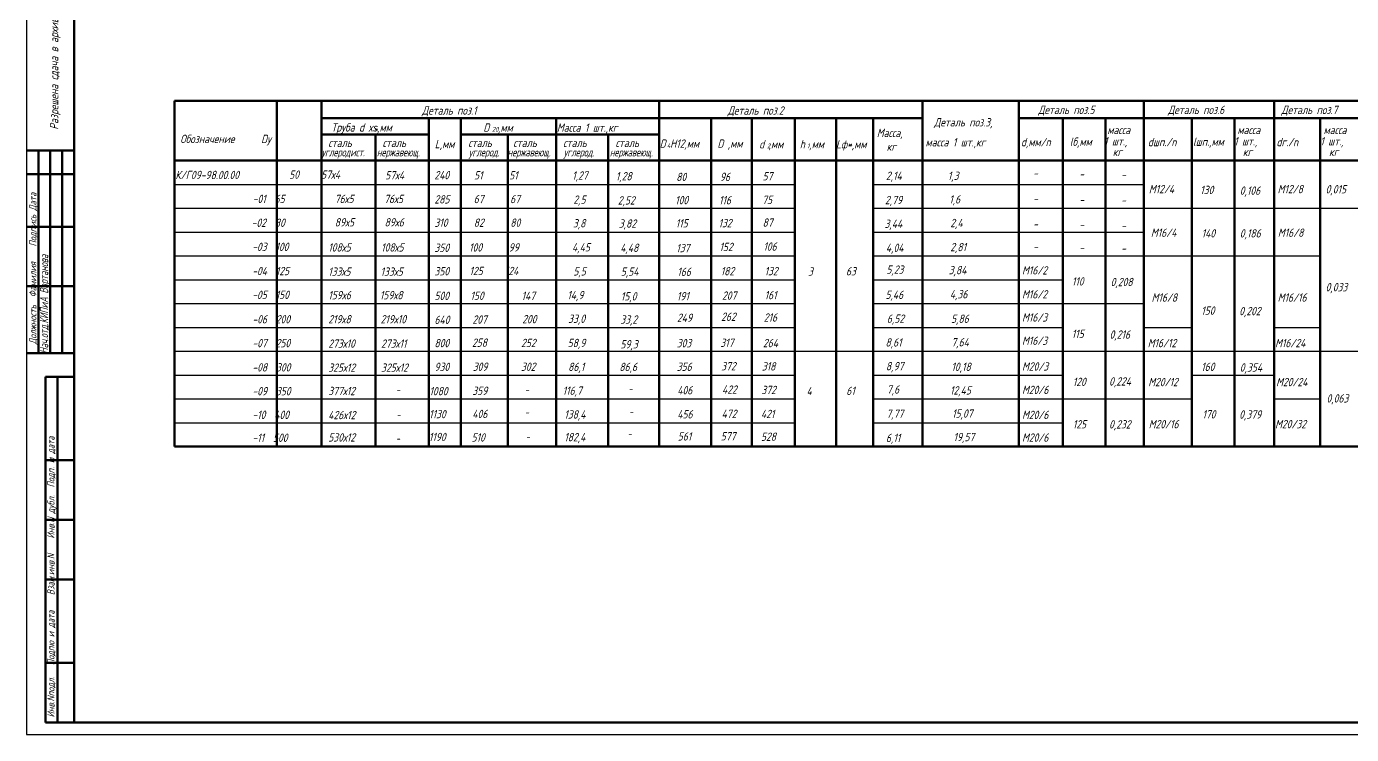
# Model space of a CAD drawing. Header units: millimetres. Extents: x 138 to 6596, y 111 to 3335.
# Drawn here: x 138 to 695, y 111 to 408 of the extents above; entities that cross this region are included whole.
import ezdxf

# ---------------------------------------------------------------- set-up
doc = ezdxf.new("R2010")
doc.units = ezdxf.units.MM
doc.header["$LTSCALE"] = 0.5
doc.header["$MEASUREMENT"] = 0
doc.styles.add('ROMANC', font='romanc', dxfattribs={"width": 0.8, "oblique": 15, "height": 3.5})
doc.styles.get("Standard").update_dxf_attribs({"font": 'romand.shx', "width": 0.8, "oblique": 15, "height": 3.5})

msp = doc.modelspace()

# ---------------------------------------------------------------- linework, layer by layer
for p, q in [((138.4493, 704.7306), (138.4493, 110.7306)), ((264.3716, 362.3994), (264.3716, 362.3994)), ((320.8288, 362.3994), (328.667, 362.3994)), ((200.5681, 341.5229), (461.0765, 341.5229)), ((493.9133, 341.5229), (591.4518, 341.5229)), ((591.4518, 341.5229), (607.5131, 341.5229)), ((200.5681, 331.5229), (461.0765, 331.5229)), ((493.9133, 331.5229), (746.7017, 331.5229)), ((200.5681, 321.5229), (461.0765, 321.5229)), ((493.9133, 321.5229), (591.4518, 321.5229)), ((591.4518, 321.5229), (607.5131, 321.5229)), ((200.5681, 311.5229), (461.0765, 311.5229)), ((493.9133, 311.5229), (681.6293, 311.5229)), ((200.5681, 301.5229), (461.0765, 301.5229)), ((493.9133, 301.5229), (573.5921, 301.5229)), ((200.5681, 291.5229), (461.0765, 291.5229)), ((493.9133, 291.5229), (607.5131, 291.5229)), ((200.5681, 281.5229), (461.0765, 281.5229)), ((493.9133, 281.5229), (573.5921, 281.5229)), ((607.5131, 281.5229), (627.746, 281.5229)), ((662.2643, 281.5229), (681.6293, 281.5229)), ((200.5681, 271.5229), (746.7017, 271.5229)), ((200.5681, 261.5229), (461.0765, 261.5229)), ((493.9133, 261.5229), (573.5921, 261.5229)), ((627.746, 261.5229), (662.2643, 261.5229)), ((200.5681, 251.5229), (461.0765, 251.5229)), ((493.9133, 251.5229), (627.746, 251.5229)), ((662.2643, 251.5229), (681.6293, 251.5229)), ((200.5681, 241.5229), (461.0765, 241.5229)), ((493.9133, 241.5229), (573.5921, 241.5229)), ((138.4493, 110.7306), (979.4493, 110.7306))]:
    msp.add_line(p, q)
at = {"lineweight": 50}
for p, q in [((158.4493, 699.7306), (158.4493, 115.7306)), ((200.5681, 376.5229), (746.7017, 376.5229)), ((200.5681, 376.5229), (200.5681, 231.5229)), ((243.5649, 376.5229), (243.5649, 231.5229)), ((262.289, 376.5229), (262.289, 231.5229)), ((404.1042, 376.5229), (404.1042, 231.5229)), ((514.6499, 376.5229), (514.6499, 231.5229)), ((555.0753, 376.5229), (555.0753, 231.5229)), ((607.5131, 376.5229), (607.5131, 231.5229)), ((662.2643, 376.5229), (662.2643, 231.5229)), ((262.289, 369.2679), (514.6499, 369.2679)), ((307.3317, 369.2679), (307.3317, 231.5229)), ((320.8288, 369.2679), (320.8288, 231.5229)), ((360.7881, 369.2679), (360.7881, 231.5229)), ((425.8804, 369.2679), (425.8804, 231.5229)), ((442.9475, 369.2679), (442.9475, 231.5229)), ((461.0765, 369.2679), (461.0765, 231.5229)), ((478.3591, 369.2679), (478.3591, 231.5229)), ((493.9133, 368.8704), (493.9133, 231.5229)), ((555.0753, 369.2679), (699.489, 369.2679)), ((573.5921, 369.2679), (573.5921, 231.5229)), ((591.4518, 369.2679), (591.4518, 231.5229)), ((627.746, 369.2679), (627.746, 231.5229)), ((645.6057, 369.2679), (645.6057, 231.5229)), ((681.6293, 369.2679), (681.6293, 231.5229)), ((262.289, 362.3994), (307.3317, 362.3994)), ((284.9571, 362.3994), (284.9571, 231.5229)), ((320.8288, 362.3994), (404.1042, 362.3994)), ((340.5114, 362.3944), (340.5114, 231.5229)), ((382.6276, 362.3768), (382.6276, 231.5229)), ((138.4493, 355.7515), (158.4493, 355.7515)), ((143.4493, 355.7515), (143.4493, 270.7515)), ((148.4493, 355.7515), (148.4493, 270.7515)), ((153.4493, 355.7515), (153.4493, 270.7515)), ((200.5681, 351.5229), (746.7017, 351.5229)), ((138.4493, 345.7515), (158.4493, 345.7515)), ((138.4493, 323.7515), (158.4493, 323.7515)), ((138.4493, 298.7515), (143.8397, 298.7515)), ((143.4493, 298.7515), (158.4493, 298.7515)), ((138.4493, 270.7515), (158.4493, 270.7515)), ((146.4493, 260.7515), (146.4493, 115.7306)), ((146.4493, 260.7515), (158.4493, 260.7515)), ((151.4493, 260.7515), (151.4493, 115.7306)), ((746.7017, 231.5229), (200.5681, 231.5229)), ((146.4493, 225.7515), (158.4493, 225.7515)), ((146.4493, 200.7515), (158.4493, 200.7515)), ((146.4493, 175.7515), (158.4493, 175.7515)), ((146.4493, 140.7515), (158.4493, 140.7515)), ((146.4493, 115.7306), (974.4493, 115.7306))]:
    msp.add_line(p, q, dxfattribs=at)
at = {"const_width": 0.4921}
msp.add_lwpolyline([(261.8513, 115.4412), (261.8513, 115.4412)], dxfattribs=at)

# ---------------------------------------------------------------- texts
at = {"linetype": 'Continuous', "lineweight": 25, "oblique": 15}
for s, width, p in [('Разрешена сдача в архив:         Н.П.Аняйкина', 0.8, (151.8055, 364.4266)), ('Нач.отд.КИПиА Вартанова', 0.65, (147.5635, 270.479))]:
    msp.add_text(s, height=3.5, rotation=90, dxfattribs=dict(at, width=width)).set_placement(p)
for s, height, width, p in [('Деталь поз.1', 3.5, 0.8, (304.4614, 370.7487)), ('Деталь поз.2', 3.5, 0.8, (432.8299, 370.7487)), ('Деталь поз.5', 3.5, 0.8, (563.2055, 371.018)), ('Деталь поз.6', 3.5, 0.8, (617.6969, 371.018)), ('Деталь поз.7', 3.5, 0.8, (665.3037, 371.0149)), ('Труба d хs,мм', 3.5, 0.8, (266.4542, 363.6515)), ('Деталь поз.3,', 3.5, 0.8, (519.4964, 365.8102)), ('Обозначение      Dу', 3.5, 0.8, (202.9958, 358.8397)), ('н', 2, 0.8, (284.3656, 363.6292)), ('D  ,мм', 3.5, 0.8, (330.235, 363.5976)), ('20', 2, 0.8, (333.9113, 363.6086)), ('Масса 1 шт.,кг', 3.5, 0.8, (361.1303, 363.576)), ('Масса,', 3.5, 0.8, (495.4303, 361.3474)), ('масса', 3.5, 0.8, (592.2182, 362.5789)), ('масса', 3.5, 0.8, (646.8275, 362.5789)), ('масса', 3.5, 0.8, (683.0166, 362.5789)), ('сталь', 3.5, 0.8, (265.1664, 357.1716)), ('сталь', 3.5, 0.8, (287.938, 357.1716)), ('L,мм', 3.5, 0.8, (309.8553, 356.666)), ('сталь', 3.5, 0.8, (323.941, 357.1716)), ('сталь', 3.5, 0.8, (342.8159, 357.1716)), ('сталь', 3.5, 0.8, (363.764, 357.1716)), ('сталь', 3.5, 0.8, (385.7443, 357.1716)), ('D Н12,мм', 3.5, 0.8, (404.2831, 356.8609)), ('4', 2, 0.8, (407.3167, 356.7724)), ('D ,мм', 3.5, 0.8, (428.5276, 356.8609)), ('d ,мм', 3.5, 0.8, (446.0247, 356.6107)), ('2', 2, 0.8, (449.3624, 356.6764)), ('h ,мм', 3.5, 0.8, (463.1126, 356.6485)), ('1', 2, 0.8, (466.174, 356.6764)), ('Lф*,мм', 3.5, 0.8, (478.3036, 356.5846)), ('кг', 3.5, 0.8, (499.5885, 355.6343)), ('масса 1 шт.,кг', 3.5, 0.8, (515.8946, 357.4266)), ('d,мм/n', 3.5, 0.8, (555.9325, 357.5071)), ('lб,мм', 3.5, 0.8, (576.4742, 357.6634)), ('1 шт.,', 3.5, 0.8, (590.8345, 357.8384)), ('dшп./n', 3.5, 0.8, (609.2341, 357.5071)), ('lшп.,мм', 3.5, 0.8, (628.1961, 357.6634)), ('1 шт.,', 3.5, 0.8, (645.4437, 357.8384)), ('dг./n', 3.5, 0.8, (663.2041, 357.5071)), ('1 шт.,', 3.5, 0.8, (681.6329, 357.8384)), ('углеродист.', 3.5, 0.65, (262.317, 353.2396)), ('нержавеющ.', 3.5, 0.65, (285.5395, 353.2396)), ('углерод.', 3.5, 0.65, (324.1764, 353.2396)), ('нержавеющ.', 3.5, 0.6, (340.4174, 353.2396)), ('углерод.', 3.5, 0.65, (363.9994, 353.2396)), ('нержавеющ.', 3.5, 0.6, (383.3459, 353.2396)), ('кг', 3.5, 0.8, (594.4915, 353.3941)), ('кг', 3.5, 0.8, (649.1008, 353.3941)), ('кг', 3.5, 0.8, (685.2899, 353.3941)), ('К/Г09-98.00.00', 3.5, 0.8, (200.9454, 343.7098)), ('50     57х4', 3.5, 0.8, (248.7085, 343.8412)), ('57х4', 3.5, 0.8, (289.0145, 343.5683)), ('240', 3.5, 0.8, (309.7014, 343.6368)), ('51      51', 3.5, 0.8, (326.3506, 343.5565)), ('1,27', 3.5, 0.8, (367.5612, 343.4916)), ('1,28', 3.5, 0.8, (385.8701, 343.1874)), ('80', 3.5, 0.8, (411.2191, 342.8729)), ('96', 3.5, 0.8, (429.5307, 342.9184)), ('57', 3.5, 0.8, (447.4617, 343.1647)), ('2,14', 3.5, 0.8, (499.2628, 343.3547)), ('1,3', 3.5, 0.8, (525.2508, 343.3729)), ('-', 3.5, 0.8, (561.0544, 344.4796)), ('-', 3.5, 0.8, (580.4513, 344.1272)), ('-', 3.5, 0.8, (598.0031, 343.9024)), ('М12/4', 3.5, 0.8, (609.6462, 337.7768)), ('130', 3.5, 0.8, (631.221, 337.4342)), ('0,106', 3.5, 0.8, (647.8321, 337.1412)), ('М12/8', 3.5, 0.8, (663.6974, 337.7768)), ('0,015', 3.5, 0.8, (683.8776, 337.7143)), ('-01  65', 3.5, 0.8, (233.4278, 333.6709)), ('76х5', 3.5, 0.8, (267.8577, 333.6703)), ('76х5', 3.5, 0.8, (288.6011, 333.6703)), ('285', 3.5, 0.8, (309.7014, 333.4748)), ('67      67', 3.5, 0.8, (326.1916, 333.6053)), ('2,5', 3.5, 0.8, (368.0426, 333.3588)), ('2,52', 3.5, 0.8, (386.6983, 333.0496)), ('100', 3.5, 0.8, (410.7665, 333.1504)), ('116', 3.5, 0.8, (429.1606, 333.1192)), ('75', 3.5, 0.8, (447.291, 333.2743)), ('2,79', 3.5, 0.8, (498.8717, 333.1939)), ('1,6', 3.5, 0.8, (525.8465, 333.4636)), ('-', 3.5, 0.8, (561.0544, 333.7011)), ('-', 3.5, 0.8, (580.4513, 333.3487)), ('-', 3.5, 0.8, (598.0031, 333.1239)), ('-02  80', 3.5, 0.8, (232.9838, 323.6587)), ('89х5', 3.5, 0.8, (267.8577, 323.8412)), ('89х6', 3.5, 0.8, (288.7415, 323.8412)), ('310', 3.5, 0.8, (309.7014, 323.6805)), ('82      80', 3.5, 0.8, (326.2212, 323.6902)), ('3,8', 3.5, 0.8, (367.8435, 323.4455)), ('3,82', 3.5, 0.8, (387.1124, 323.3256)), ('115', 3.5, 0.8, (410.9928, 323.4278)), ('132', 3.5, 0.8, (428.9756, 323.5049)), ('87', 3.5, 0.8, (447.4617, 323.725)), ('3,44', 3.5, 0.8, (498.6761, 323.2286)), ('2,4', 3.5, 0.8, (526.2703, 323.5554)), ('-', 3.5, 0.8, (561.0544, 323.1222)), ('-', 3.5, 0.8, (580.4513, 322.7698)), ('-', 3.5, 0.8, (598.0031, 322.5449)), ('М16/4', 3.5, 0.8, (610.4899, 319.4895)), ('140', 3.5, 0.8, (631.8026, 319.2181)), ('0,186', 3.5, 0.8, (647.8321, 319.2038)), ('М16/8', 3.5, 0.8, (663.7955, 319.4895)), ('106', 3.5, 0.8, (447.803, 313.664)), ('-03  100', 3.5, 0.8, (233.2141, 313.555)), ('108х5', 3.5, 0.8, (265.1276, 313.3068)), ('108х5', 3.5, 0.8, (287.3225, 313.3068)), ('350', 3.5, 0.8, (309.7014, 313.1609)), ('100      99', 3.5, 0.8, (324.2517, 313.3096)), ('4,45', 3.5, 0.8, (367.4763, 313.3566)), ('4,48', 3.5, 0.8, (387.7338, 313.1349)), ('137', 3.5, 0.8, (411.2191, 313.027)), ('152', 3.5, 0.8, (429.3456, 313.5208)), ('4,04', 3.5, 0.8, (499.2628, 313.1824)), ('2,81', 3.5, 0.8, (526.2703, 313.4659)), ('-', 3.5, 0.8, (561.0544, 313.5413)), ('-', 3.5, 0.8, (580.4513, 313.1889)), ('-', 3.5, 0.8, (598.0031, 312.964)), ('-04  125', 3.5, 0.8, (233.2141, 303.404)), ('133х5', 3.5, 0.8, (265.1276, 303.1555)), ('133х5', 3.5, 0.8, (287.0874, 303.1555)), ('350', 3.5, 0.8, (309.7014, 303.3226)), ('125     124', 3.5, 0.8, (324.4012, 303.4361)), ('5,5', 3.5, 0.8, (368.027, 303.2677)), ('5,54', 3.5, 0.8, (387.9483, 303.1687)), ('166', 3.5, 0.8, (411.6716, 303.0784)), ('182', 3.5, 0.8, (429.9008, 303.3518)), ('132', 3.5, 0.8, (448.3214, 303.3669)), ('3', 3.5, 0.8, (466.5915, 303.2133)), ('63', 3.5, 0.8, (482.4914, 303.3181)), ('5,23', 3.5, 0.8, (499.4583, 303.9987)), ('3,84', 3.5, 0.8, (525.614, 303.7814)), ('М16/2', 3.5, 0.8, (556.3873, 303.6932)), ('110', 3.5, 0.8, (577.3354, 299.0581)), ('0,208', 3.5, 0.8, (593.6292, 298.8029)), ('-05  150', 3.5, 0.8, (233.2141, 293.4023)), ('159х6', 3.5, 0.8, (265.1276, 293.2873)), ('159х8', 3.5, 0.8, (286.7751, 293.2873)), ('500', 3.5, 0.8, (309.7014, 292.9874)), ('150', 3.5, 0.8, (324.809, 293.0243)), ('147', 3.5, 0.8, (346.2723, 293.0243)), ('14,9', 3.5, 0.8, (365.49, 293.3176)), ('15,0', 3.5, 0.8, (387.9605, 292.798)), ('191', 3.5, 0.8, (411.4499, 292.8367)), ('207', 3.5, 0.8, (430.4614, 293.1018)), ('161', 3.5, 0.8, (448.3214, 293.3059)), ('5,46', 3.5, 0.8, (499.0672, 293.4471)), ('4,36', 3.5, 0.8, (526.1026, 293.6919)), ('М16/2', 3.5, 0.8, (556.3873, 293.6351)), ('М16/8', 3.5, 0.8, (610.7934, 292.2907)), ('М16/16', 3.5, 0.8, (663.7263, 292.2907)), ('0,033', 3.5, 0.8, (683.8776, 296.6407)), ('150', 3.5, 0.8, (631.6457, 286.7987)), ('0,202', 3.5, 0.8, (647.5859, 286.5954)), ('-06  200', 3.5, 0.8, (233.29, 283.1605)), ('219х8', 3.5, 0.8, (265.1276, 283.1755)), ('219х10', 3.5, 0.8, (287.0874, 283.1755)), ('640', 3.5, 0.8, (309.7014, 282.9504)), ('207', 3.5, 0.8, (325.6583, 283.0555)), ('200', 3.5, 0.8, (346.5735, 283.2103)), ('33,0', 3.5, 0.8, (365.8489, 283.3947)), ('33,2', 3.5, 0.8, (387.7521, 283.0626)), ('249', 3.5, 0.8, (411.5407, 283.7823)), ('262', 3.5, 0.8, (430.0913, 284.2271)), ('216', 3.5, 0.8, (447.9801, 283.9271)), ('6,52', 3.5, 0.8, (499.6529, 283.4247)), ('5,86', 3.5, 0.8, (526.5985, 283.3894)), ('М16/3', 3.5, 0.8, (556.3873, 283.9363)), ('115', 3.5, 0.8, (577.2684, 277.0463)), ('0,216', 3.5, 0.8, (593.1792, 276.7678)), ('-07  250', 3.5, 0.8, (233.29, 273.1588)), ('273х10', 3.5, 0.8, (265.1276, 272.9568)), ('273х11', 3.5, 0.8, (287.3072, 272.9568)), ('800', 3.5, 0.8, (309.7014, 273.1687)), ('258', 3.5, 0.8, (325.4703, 273.3508)), ('252', 3.5, 0.8, (346.0871, 273.2323)), ('58,9', 3.5, 0.8, (365.6163, 273.2236)), ('59,3', 3.5, 0.8, (387.7555, 272.6919)), ('303', 3.5, 0.8, (411.4253, 273.1323)), ('317', 3.5, 0.8, (429.7212, 273.3186)), ('264', 3.5, 0.8, (447.6387, 273.1841)), ('8,61', 3.5, 0.8, (499.0663, 273.4594)), ('7,64', 3.5, 0.8, (526.7437, 273.5297)), ('М16/3', 3.5, 0.8, (556.3873, 274.1736)), ('М16/12', 3.5, 0.8, (609.1368, 273.175)), ('М16/24', 3.5, 0.8, (662.6288, 273.175)), ('-08  300', 3.5, 0.8, (233.29, 262.9907)), ('325х12', 3.5, 0.8, (265.1276, 262.8762)), ('325х12', 3.5, 0.8, (287.3072, 262.8762)), ('930', 3.5, 0.8, (309.7014, 263.1929)), ('309', 3.5, 0.8, (325.7804, 263.264)), ('302', 3.5, 0.8, (346.0478, 263.264)), ('86,1', 3.5, 0.8, (365.8479, 263.2058)), ('86,6', 3.5, 0.8, (387.3414, 263.1748)), ('356', 3.5, 0.8, (411.4215, 263.2543)), ('372', 3.5, 0.8, (430.089, 263.4725)), ('318', 3.5, 0.8, (447.1317, 263.4078)), ('8,97', 3.5, 0.8, (499.2618, 263.494)), ('10,18', 3.5, 0.8, (526.7437, 263.2351)), ('М20/3', 3.5, 0.8, (556.3873, 263.372)), ('160', 3.5, 0.8, (631.6141, 263.2311)), ('0,354', 3.5, 0.8, (647.836, 262.9462)), ('-09  350', 3.5, 0.8, (233.29, 252.9889)), ('377х12', 3.5, 0.8, (265.1276, 253.0718)), ('1080', 3.5, 0.8, (307.5974, 253.0259)), ('359', 3.5, 0.8, (325.5856, 253.1601)), ('116,7', 3.5, 0.8, (363.524, 253.221)), ('406', 3.5, 0.8, (411.6442, 253.3837)), ('422', 3.5, 0.8, (430.4591, 253.6733)), ('372', 3.5, 0.8, (446.961, 253.5174)), ('4', 3.5, 0.8, (465.943, 253.0644)), ('61', 3.5, 0.8, (482.6133, 253.1434)), ('7,6', 3.5, 0.8, (499.6529, 253.7241)), ('12,45', 3.5, 0.8, (526.1609, 253.3345)), ('М20/6', 3.5, 0.8, (556.3873, 253.5368)), ('120', 3.5, 0.8, (577.7064, 256.914)), ('0,224', 3.5, 0.8, (592.9541, 257.0906)), ('М20/12', 3.5, 0.8, (609.3888, 256.8191)), ('М20/24', 3.5, 0.8, (663.0727, 256.8191)), ('0,063', 3.5, 0.8, (684.2492, 249.9783)), ('-10  400', 3.5, 0.8, (233.29, 243.0893)), ('426х12', 3.5, 0.8, (265.1276, 242.9913)), ('1130', 3.5, 0.8, (307.4608, 243.3863)), ('406', 3.5, 0.8, (325.6137, 243.4582)), ('138,4', 3.5, 0.8, (364.2211, 243.2361)), ('456', 3.5, 0.8, (411.6372, 243.3014)), ('472', 3.5, 0.8, (430.274, 243.5043)), ('421', 3.5, 0.8, (446.7903, 243.4565)), ('7,77', 3.5, 0.8, (499.4574, 243.5634)), ('15,07', 3.5, 0.8, (527.0315, 243.6199)), ('М20/6', 3.5, 0.8, (556.3873, 243.0459)), ('170', 3.5, 0.8, (632.1257, 243.293)), ('0,379', 3.5, 0.8, (647.5795, 243.2151)), ('125', 3.5, 0.8, (577.7064, 239.116)), ('0,232', 3.5, 0.8, (592.9541, 239.0853)), ('М20/16', 3.5, 0.8, (609.585, 239.1741)), ('М20/32', 3.5, 0.8, (662.6397, 239.1741)), ('-11  500', 3.5, 0.8, (233.29, 233.4555)), ('530х12', 3.5, 0.8, (265.1276, 233.6012)), ('1190', 3.5, 0.8, (307.3554, 233.7971)), ('510', 3.5, 0.8, (325.2732, 233.5805)), ('182,4', 3.5, 0.8, (364.2211, 233.7157)), ('561', 3.5, 0.8, (411.8388, 234.0281)), ('577', 3.5, 0.8, (429.904, 234.0749)), ('528', 3.5, 0.8, (446.7903, 233.9071)), ('6,11', 3.5, 0.8, (499.2618, 233.4026)), ('19,57', 3.5, 0.8, (527.612, 233.7602)), ('М20/6', 3.5, 0.8, (556.3873, 233.5385))]:
    msp.add_text(s, height=height, dxfattribs=dict(at, width=width)).set_placement(p)
at = {"style": 'ROMANC', "oblique": 15, "width": 0.8}
for p in [(293.5166, 253.8842), (347.6239, 253.9728), (391.139, 254.2029), (347.6239, 244.459), (391.3842, 244.7278), (293.7122, 243.2955), (293.4982, 233.4309), (348.0047, 234.184), (390.744, 235.2527)]:
    msp.add_text('-', height=3, dxfattribs=at).set_placement(p)
at = {"lineweight": 25, "char_height": 3, "attachment_point": 1, "rotation": 90}
for s, insert, width in [('Должность  Фамилия    Подпись Дата', (139.6475, 274.4014), 85.213445), ('{\\W0.7; Инв.Nподл.   Подпю и дата    Взам.инв.N    Инв.N дубл.  Подп. и дата}', (147.2109, 116.2698), 144.28866)]:
    msp.add_mtext(s, dxfattribs=dict(at, insert=insert, width=width))

doc.saveas('drawing.dxf')
